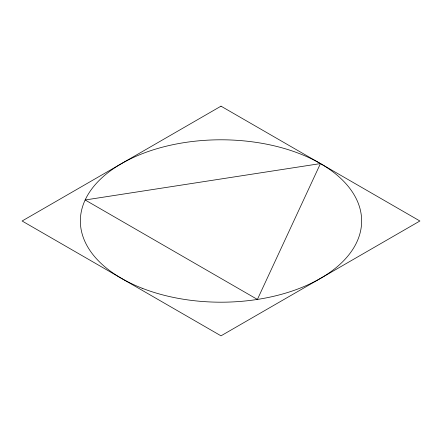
<?xml version="1.0" encoding="UTF-8"?>
<svg xmlns="http://www.w3.org/2000/svg" width="442" height="442" viewBox="0 0 442 442"><rect width="100%" height="100%" fill="white"/><g stroke="black" fill="none" stroke-linecap="round" stroke-linejoin="round"><path stroke-width="0.66" d="M320.45 163.584L257.399 299.433L85.151 199.983L320.45 163.584M221 106.168L22.1 221L221 335.832L419.9 221L221 106.168M142.169 288.245A140.644 81.201 0 0 0 361.285 226.79A140.644 81.201 0 0 0 159.545 147.959A140.644 81.201 0 0 0 142.169 288.245"/></g></svg>
